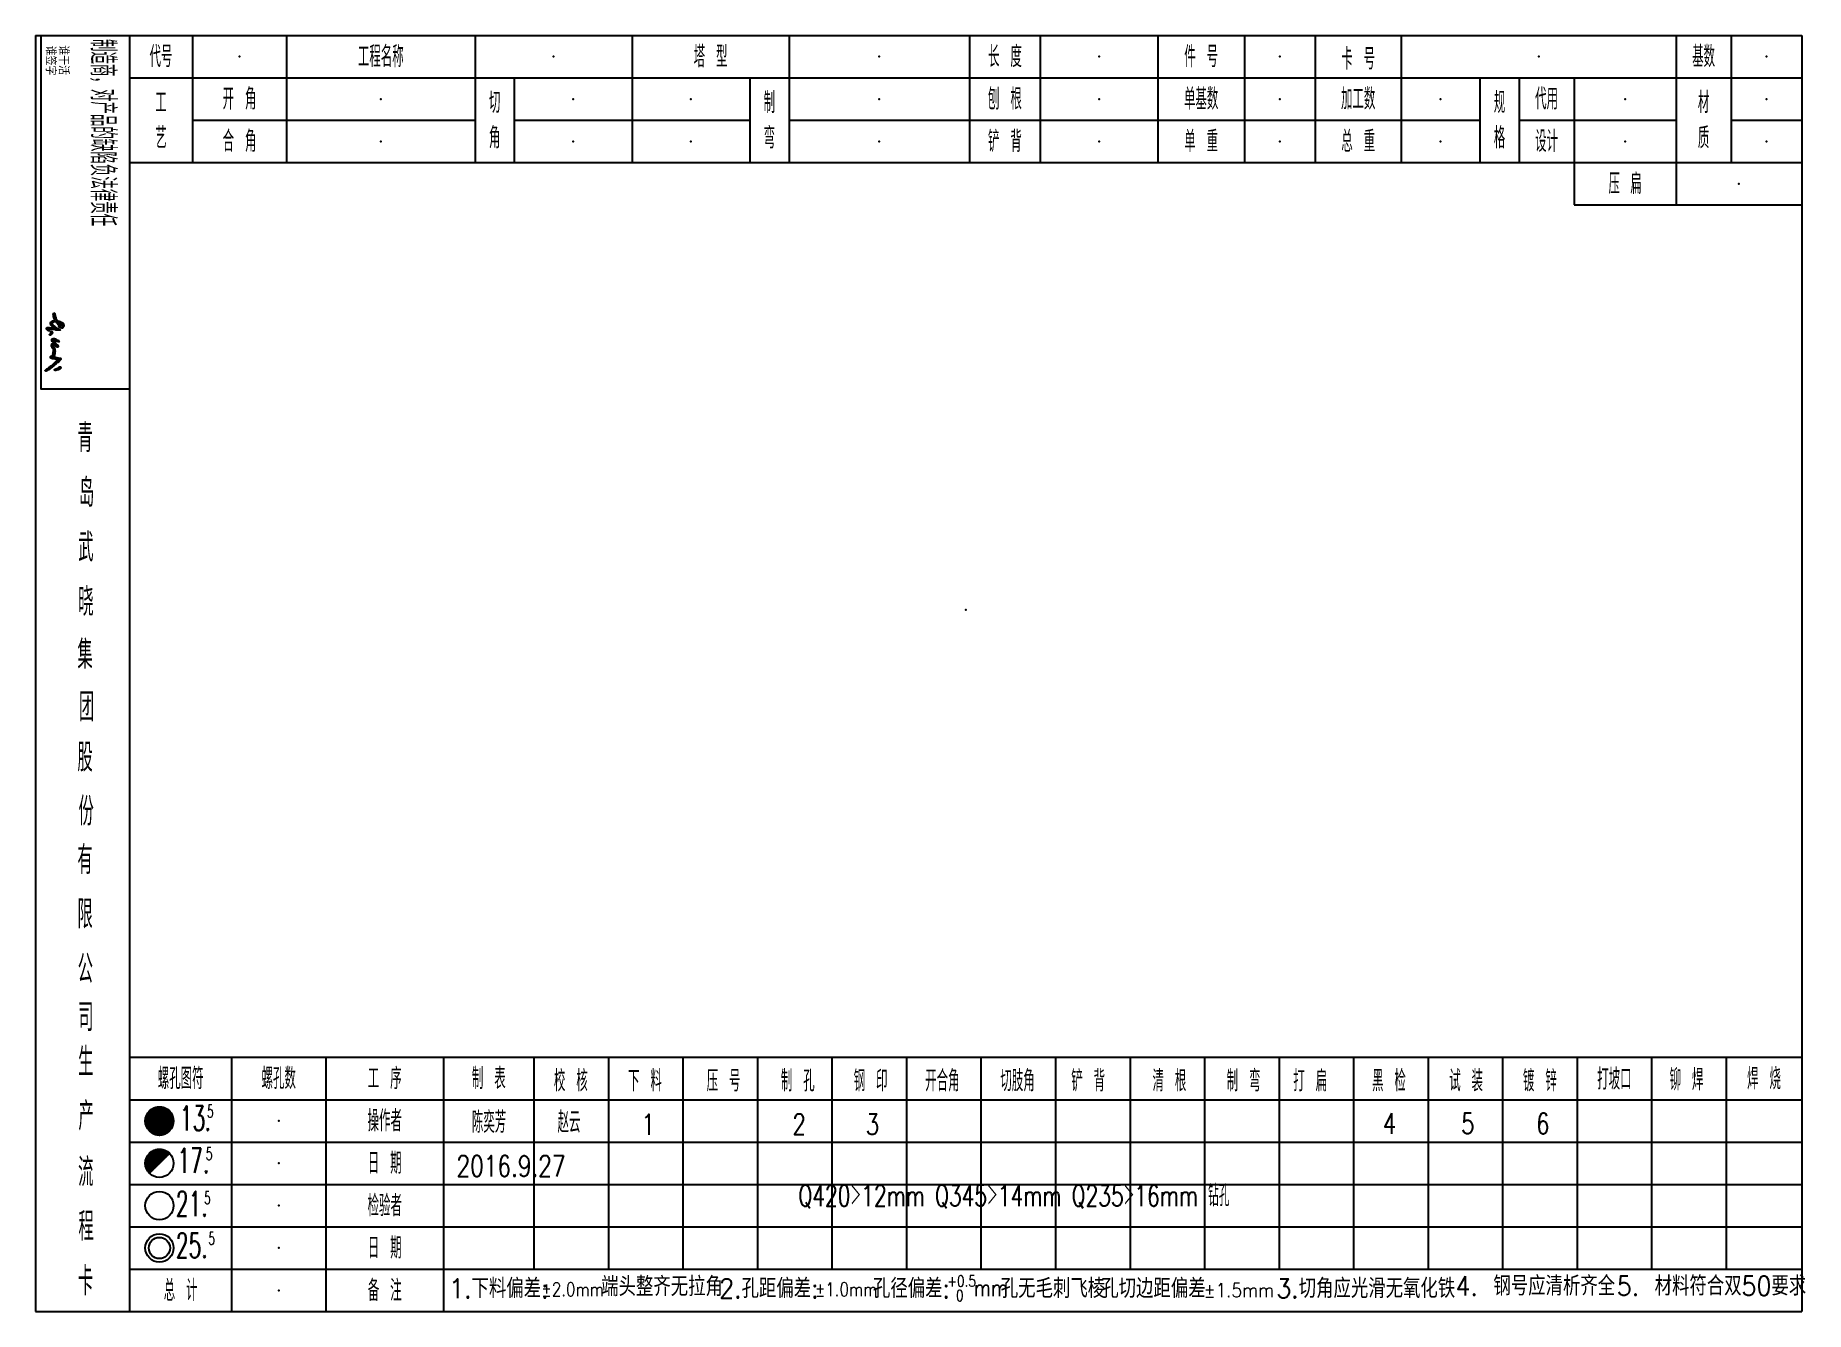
# Model space of a CAD drawing. Header units: millimetres. Extents: x 0 to 257, y 0 to 185.
import ezdxf

# ---------------------------------------------------------------- set-up
doc = ezdxf.new("R2010")
doc.units = ezdxf.units.MM
doc.header["$LTSCALE"] = 20
doc.layers.add('DIMLINE', color=1, linetype='Continuous')
doc.layers.add('OUTLINE', color=7, linetype='Continuous')
doc.styles.add('HZ', font='txt.shx', dxfattribs={"width": 0.7, "oblique": 12, "bigfont": 'hztxt.shx'})
doc.styles.get("Standard").update_dxf_attribs({"font": 'simplex', "width": 0.7, "bigfont": 'gbhzfs.shx'})
doc.styles.add('SYMBOL_TXT', font='txt.shx', dxfattribs={"width": 0.6})
doc.styles.add('TITLE_TEXT', font='simplex.shx', dxfattribs={"width": 0.75, "height": 3, "bigfont": 'gbhzfs.shx'})
doc.styles.add('TITLE_TXT', font='simplex.shx', dxfattribs={"width": 0.75, "height": 2.5, "bigfont": 'gbhzfs.shx'})
pattern_1 = [(315, (5535789.3633, 637604.76497), (0.224506403027, 0.224506403027), [])]

# ---------------------------------------------------------------- blocks, each defined once
blk = doc.blocks.new('1-')
h = blk.add_hatch()
h.set_pattern_fill('ANSI31', color=6, scale=0.1, angle=-90, style=0)
h.set_pattern_definition(pattern_1)
h.paths.add_polyline_path([(-105.28, 54.25), (-105.44, 54.36), (-105.57, 54.46), (-105.63, 54.52), (-105.76, 54.61), (-105.84, 54.69), (-105.95, 54.8), (-106.06, 54.9), (-106.09, 55.05), (-106.07, 55.2), (-105.95, 55.23), (-105.89, 55.25), (-105.85, 55.26), (-105.7, 55.27), (-105.6, 55.27), (-105.48, 55.28), (-105.32, 55.25), (-105.24, 55.15), (-105.14, 54.93), (-105.07, 54.82), (-104.94, 54.69), (-104.88, 54.68), (-104.9, 54.58), (-104.95, 54.42), (-104.92, 54.39), (-104.88, 54.38), (-104.73, 54.42), (-104.6, 54.31), (-104.47, 54.25), (-104.39, 54.21), (-104.33, 54.22), (-104.26, 54.32), (-104.17, 54.43), (-104.13, 54.51), (-104.09, 54.64), (-104.09, 54.74), (-104.12, 54.87), (-104.16, 54.93), (-104.21, 55.02), (-104.27, 55.1), (-104.38, 55.16), (-104.46, 55.22), (-104.63, 55.28), (-104.73, 55.36), (-104.85, 55.41), (-105, 55.43), (-105.11, 55.44), (-105.26, 55.49), (-105.31, 55.6), (-105.35, 55.72), (-105.36, 55.77), (-105.42, 55.87), (-105.44, 56.01), (-105.48, 56.17), (-105.53, 56.25), (-105.54, 56.36), (-105.58, 56.45), (-105.59, 56.65), (-105.67, 56.76), (-105.78, 56.8), (-105.82, 56.74), (-105.86, 56.64), (-105.88, 56.53), (-105.86, 56.45), (-105.86, 56.29), (-105.84, 56.14), (-105.79, 56.02), (-105.78, 55.96), (-105.73, 55.86), (-105.64, 55.76), (-105.64, 55.62), (-105.65, 55.52), (-105.77, 55.49), (-105.91, 55.49), (-105.99, 55.48), (-106.07, 55.43), (-106.2, 55.37), (-106.28, 55.26), (-106.34, 55.08), (-106.34, 54.94), (-106.31, 54.83), (-106.27, 54.74), (-106.06, 54.5), (-105.99, 54.44), (-105.83, 54.35), (-105.77, 54.25), (-106.04, 54.22), (-106.19, 54.26), (-106.33, 54.28), (-106.4, 54.29), (-106.54, 54.31), (-106.64, 54.33), (-106.74, 54.33), (-106.88, 54.31), (-106.95, 54.27), (-107.02, 54.17), (-107.02, 54.1), (-107.01, 54.05), (-106.92, 53.93), (-106.87, 53.88), (-106.78, 53.83), (-106.67, 53.79), (-106.62, 53.78), (-106.55, 53.79), (-106.54, 53.83), (-106.56, 53.88), (-106.65, 54.01), (-106.65, 54.08), (-106.55, 54.08), (-106.47, 54.08), (-106.31, 54.07), (-106.15, 54.03), (-106.06, 54.03), (-105.92, 54), (-105.78, 53.97), (-105.57, 53.93), (-105.49, 53.93), (-105.41, 53.89), (-105.32, 53.91), (-105.15, 53.89), (-104.99, 53.89), (-104.88, 53.88), (-104.71, 53.87), (-104.72, 53.93), (-104.82, 54.03), (-104.92, 54.09), (-105, 54.12), (-105.14, 54.19)])
h.paths.add_polyline_path([(-104.81, 55.13), (-104.81, 55.14), (-104.85, 55.11)], flags=16)
h = blk.add_hatch()
h.set_pattern_fill('ANSI31', color=6, scale=0.1, angle=-90, style=0)
h.set_pattern_definition(pattern_1)
h.paths.add_polyline_path([(-105.3, 52.03), (-105.2, 51.97), (-105.05, 51.89), (-104.96, 51.88), (-104.89, 51.89), (-104.92, 52.02), (-104.97, 52.09), (-105.03, 52.16), (-105.13, 52.21), (-105.3, 52.29), (-105.4, 52.34), (-105.47, 52.41), (-105.65, 52.45), (-105.77, 52.48), (-105.89, 52.49), (-106.04, 52.44), (-106.11, 52.33), (-106.14, 52.19), (-106.14, 52.08), (-106.08, 51.95), (-105.98, 51.89), (-105.89, 51.77), (-105.84, 51.73), (-105.78, 51.7), (-105.76, 51.61), (-105.83, 51.58), (-105.94, 51.56), (-106.09, 51.55), (-106.13, 51.47), (-106.17, 51.33), (-106.17, 51.21), (-106.15, 51.13), (-106.1, 51.04), (-106.05, 50.99), (-105.98, 50.85), (-105.86, 50.73), (-105.84, 50.49), (-105.84, 50.29), (-105.87, 50.16), (-105.91, 49.98), (-105.92, 49.87), (-105.91, 49.81), (-105.92, 49.74), (-105.93, 49.66), (-106.04, 49.57), (-106.1, 49.51), (-106.24, 49.5), (-106.31, 49.49), (-106.35, 49.41), (-106.36, 49.3), (-106.33, 49.24), (-106.27, 49.15), (-106.19, 49.14), (-106.08, 49.05), (-105.98, 49.04), (-105.74, 49.02), (-105.44, 48.91), (-105.31, 48.92), (-105.13, 48.92), (-105.01, 48.89), (-105.14, 48.74), (-105.26, 48.65), (-105.44, 48.5), (-105.57, 48.43), (-105.72, 48.3), (-105.89, 48.1), (-106.1, 47.92), (-106.27, 47.84), (-106.34, 47.76), (-106.44, 47.7), (-106.53, 47.62), (-106.62, 47.54), (-106.82, 47.4), (-106.96, 47.34), (-107.1, 47.24), (-107.16, 47.15), (-107.23, 47.02), (-107.24, 46.99), (-107.21, 46.97), (-107.15, 46.95), (-107.05, 46.94), (-106.96, 46.97), (-106.88, 47.01), (-106.77, 47.09), (-106.65, 47.16), (-106.51, 47.24), (-106.36, 47.37), (-106.23, 47.48), (-106.06, 47.61), (-105.92, 47.73), (-105.8, 47.83), (-105.73, 47.88), (-105.62, 47.99), (-105.53, 48.07), (-105.4, 48.18), (-105.24, 48.32), (-105.09, 48.41), (-104.95, 48.54), (-104.86, 48.66), (-104.74, 48.75), (-104.64, 48.83), (-104.56, 48.94), (-104.57, 49.03), (-104.66, 49.12), (-104.78, 49.12), (-104.89, 49.16), (-105.06, 49.21), (-105.24, 49.25), (-105.39, 49.26), (-105.47, 49.32), (-105.6, 49.34), (-105.82, 49.31), (-105.92, 49.4), (-105.87, 49.46), (-105.81, 49.5), (-105.73, 49.55), (-105.69, 49.63), (-105.65, 49.76), (-105.63, 49.91), (-105.61, 50.04), (-105.6, 50.18), (-105.55, 50.28), (-105.6, 50.43), (-105.58, 50.57), (-105.59, 50.66), (-105.68, 50.8), (-105.74, 50.96), (-105.82, 51.09), (-105.91, 51.24), (-105.81, 51.26), (-105.73, 51.25), (-105.64, 51.24), (-105.49, 51.15), (-105.39, 51.1), (-105.31, 51.04), (-105.23, 51.01), (-105.12, 51.01), (-105.05, 51.07), (-105.03, 51.1), (-105.03, 51.24), (-105.1, 51.29), (-105.18, 51.39), (-105.34, 51.5), (-105.47, 51.72), (-105.56, 51.8), (-105.7, 51.89), (-105.76, 52.01), (-105.84, 52.15), (-105.79, 52.19), (-105.73, 52.19), (-105.65, 52.18), (-105.53, 52.13), (-105.46, 52.09)])
h = blk.add_hatch()
h.set_pattern_fill('ANSI31', color=6, scale=0.05, angle=-90, style=0)
h.set_pattern_definition([(315, (5535789.3633, 637604.76497), (0.1122532015134, 0.1122532015134), [])])
h.paths.add_polyline_path([(-106.13, 53.23), (-106.09, 53.27), (-106.04, 53.3), (-106.02, 53.4), (-106.03, 53.47), (-106.04, 53.55), (-106.06, 53.62), (-106.09, 53.66), (-106.14, 53.7), (-106.19, 53.71), (-106.24, 53.69), (-106.25, 53.67), (-106.27, 53.63), (-106.32, 53.58), (-106.3, 53.52), (-106.3, 53.4), (-106.3, 53.39), (-106.3, 53.38), (-106.31, 53.35), (-106.34, 53.31), (-106.37, 53.26), (-106.42, 53.2), (-106.5, 53.14), (-106.49, 53.08), (-106.45, 53.07), (-106.4, 53.06), (-106.34, 53.06), (-106.29, 53.06), (-106.26, 53.07), (-106.18, 53.14), (-106.15, 53.19)])
h = blk.add_hatch()
h.set_pattern_fill('ANSI31', color=6, scale=0.1, angle=-90, style=0)
h.set_pattern_definition(pattern_1)
h.paths.add_polyline_path([(-104.89, 47.2), (-104.78, 47.28), (-104.65, 47.39), (-104.59, 47.45), (-104.57, 47.49), (-104.58, 47.53), (-104.64, 47.66), (-104.7, 47.67), (-104.79, 47.66), (-104.82, 47.64), (-104.92, 47.61), (-104.93, 47.6), (-105.04, 47.51), (-105.09, 47.47), (-105.11, 47.46), (-105.13, 47.41), (-105.22, 47.4), (-105.27, 47.37), (-105.29, 47.32), (-105.36, 47.32), (-105.51, 47.32), (-105.51, 47.32), (-105.57, 47.28), (-105.64, 47.24), (-105.68, 47.21), (-105.67, 47.15), (-105.67, 47.14), (-105.54, 47.07), (-105.48, 47.05), (-105.43, 47.06), (-105.32, 47.11), (-105.1, 47.14), (-104.99, 47.18)])
at = {"color": 0}
blk.add_lwpolyline([(-92.93, 103.86), (-92.93, 43.86), (-107.92, 43.86), (-107.92, 103.86)], close=True, dxfattribs=at)
at = {"color": 6}
for points in [[(-105.77, 56.8), (-105.67, 56.76), (-105.59, 56.65), (-105.58, 56.53), (-105.57, 56.43), (-105.54, 56.36), (-105.53, 56.25), (-105.48, 56.17), (-105.44, 56.01), (-105.42, 55.87), (-105.36, 55.77), (-105.35, 55.72), (-105.31, 55.6), (-105.26, 55.49), (-105.11, 55.44), (-105, 55.43), (-104.85, 55.41), (-104.73, 55.36), (-104.63, 55.28), (-104.46, 55.22), (-104.38, 55.16), (-104.27, 55.1), (-104.21, 55.02), (-104.16, 54.93), (-104.12, 54.87), (-104.09, 54.74), (-104.09, 54.64), (-104.13, 54.51), (-104.17, 54.43), (-104.26, 54.32), (-104.33, 54.22), (-104.39, 54.21), (-104.47, 54.25), (-104.6, 54.31), (-104.68, 54.38), (-104.78, 54.41), (-104.88, 54.38), (-104.92, 54.39), (-104.95, 54.42), (-104.9, 54.58), (-104.88, 54.68), (-104.94, 54.69), (-105.07, 54.82), (-105.14, 54.93), (-105.24, 55.15), (-105.32, 55.25), (-105.48, 55.28), (-105.6, 55.27), (-105.7, 55.27), (-105.77, 55.26), (-105.85, 55.26), (-105.89, 55.25), (-105.95, 55.23), (-106.01, 55.22), (-106.05, 55.19), (-106.07, 55.16), (-106.08, 55.09), (-106.08, 55.02), (-106.07, 54.95), (-106.03, 54.87), (-105.95, 54.8), (-105.84, 54.69), (-105.76, 54.61), (-105.63, 54.52), (-105.57, 54.46), (-105.5, 54.41), (-105.39, 54.33), (-105.28, 54.25), (-105.14, 54.19), (-105, 54.12), (-104.92, 54.09), (-104.82, 54.03), (-104.77, 53.98), (-104.72, 53.94), (-104.71, 53.87), (-104.88, 53.88), (-104.99, 53.89), (-105.15, 53.89), (-105.32, 53.91), (-105.41, 53.89), (-105.49, 53.93), (-105.57, 53.93), (-105.78, 53.97), (-105.92, 54), (-106.06, 54.03), (-106.15, 54.03), (-106.3, 54.07), (-106.38, 54.08), (-106.47, 54.08), (-106.55, 54.08), (-106.63, 54.08), (-106.65, 54.08), (-106.65, 54.01), (-106.62, 53.96), (-106.56, 53.88), (-106.54, 53.83), (-106.55, 53.79), (-106.62, 53.78), (-106.67, 53.79), (-106.71, 53.8), (-106.78, 53.83), (-106.87, 53.88), (-106.92, 53.93), (-106.97, 53.99), (-107.01, 54.03), (-107.02, 54.1), (-107.02, 54.17), (-106.95, 54.27), (-106.88, 54.31), (-106.74, 54.33), (-106.64, 54.33), (-106.54, 54.31), (-106.4, 54.29), (-106.33, 54.28), (-106.19, 54.26), (-106.11, 54.24), (-105.97, 54.23), (-105.83, 54.25), (-105.77, 54.26), (-105.83, 54.35), (-105.99, 54.44), (-106.06, 54.5), (-106.27, 54.74), (-106.31, 54.83), (-106.34, 54.94), (-106.34, 55.08), (-106.28, 55.26), (-106.2, 55.37), (-106.07, 55.43), (-105.99, 55.48), (-105.91, 55.49), (-105.77, 55.49), (-105.65, 55.52), (-105.64, 55.62), (-105.64, 55.69), (-105.69, 55.81), (-105.73, 55.86), (-105.78, 55.96), (-105.79, 56.02), (-105.84, 56.14), (-105.86, 56.29), (-105.86, 56.45), (-105.88, 56.53), (-105.86, 56.64), (-105.82, 56.74), (-105.77, 56.8)], [(-105.26, 52.27), (-105.13, 52.21), (-105.03, 52.16), (-104.97, 52.09), (-104.92, 52.02), (-104.89, 51.89), (-104.96, 51.88), (-105.05, 51.89), (-105.2, 51.97), (-105.3, 52.03), (-105.46, 52.09), (-105.53, 52.13), (-105.65, 52.18), (-105.73, 52.19), (-105.79, 52.19), (-105.83, 52.16), (-105.81, 52.09), (-105.76, 52.01), (-105.7, 51.89), (-105.56, 51.8), (-105.47, 51.72), (-105.37, 51.56), (-105.28, 51.46), (-105.18, 51.39), (-105.1, 51.29), (-105.03, 51.24), (-105.03, 51.1), (-105.05, 51.07), (-105.12, 51.01), (-105.23, 51.01), (-105.31, 51.04), (-105.39, 51.1), (-105.49, 51.15), (-105.64, 51.24), (-105.73, 51.25), (-105.81, 51.26), (-105.86, 51.25), (-105.89, 51.2), (-105.82, 51.09), (-105.74, 50.96), (-105.68, 50.8), (-105.59, 50.66), (-105.58, 50.57), (-105.6, 50.43), (-105.55, 50.28), (-105.6, 50.18), (-105.61, 50.04), (-105.63, 49.91), (-105.65, 49.76), (-105.69, 49.63), (-105.73, 49.55), (-105.81, 49.5), (-105.87, 49.46), (-105.89, 49.44), (-105.9, 49.38), (-105.83, 49.31), (-105.77, 49.32), (-105.6, 49.34), (-105.47, 49.32), (-105.39, 49.26), (-105.24, 49.25), (-105.06, 49.21), (-104.89, 49.16), (-104.78, 49.12), (-104.66, 49.12), (-104.57, 49.03), (-104.56, 48.94), (-104.64, 48.83), (-104.74, 48.75), (-104.86, 48.66), (-104.95, 48.54), (-105.09, 48.41), (-105.24, 48.32), (-105.4, 48.18), (-105.53, 48.07), (-105.62, 47.99), (-105.73, 47.88), (-105.8, 47.83), (-105.92, 47.73), (-106.06, 47.61), (-106.23, 47.48), (-106.36, 47.37), (-106.51, 47.24), (-106.65, 47.16), (-106.77, 47.09), (-106.88, 47.01), (-106.96, 46.97), (-107.05, 46.94), (-107.15, 46.95), (-107.21, 46.97), (-107.24, 46.99), (-107.23, 47.02), (-107.16, 47.15), (-107.1, 47.24), (-106.96, 47.34), (-106.82, 47.4), (-106.62, 47.54), (-106.53, 47.62), (-106.44, 47.7), (-106.34, 47.76), (-106.27, 47.84), (-106.1, 47.92), (-105.89, 48.1), (-105.72, 48.3), (-105.57, 48.43), (-105.44, 48.5), (-105.26, 48.65), (-105.14, 48.74), (-105.06, 48.84), (-105.04, 48.89), (-105.07, 48.9), (-105.11, 48.9), (-105.17, 48.92), (-105.31, 48.92), (-105.44, 48.91), (-105.67, 49), (-105.81, 49.03), (-105.98, 49.04), (-106.08, 49.05), (-106.19, 49.14), (-106.27, 49.15), (-106.33, 49.24), (-106.36, 49.3), (-106.35, 49.41), (-106.31, 49.49), (-106.24, 49.5), (-106.1, 49.51), (-106.04, 49.57), (-105.93, 49.66), (-105.92, 49.74), (-105.91, 49.81), (-105.92, 49.87), (-105.91, 49.98), (-105.87, 50.16), (-105.84, 50.29), (-105.84, 50.49), (-105.86, 50.67), (-105.89, 50.76), (-105.98, 50.85), (-106.05, 50.99), (-106.1, 51.04), (-106.15, 51.13), (-106.17, 51.21), (-106.17, 51.33), (-106.13, 51.47), (-106.09, 51.55), (-105.94, 51.56), (-105.83, 51.58), (-105.76, 51.61), (-105.78, 51.7), (-105.84, 51.73), (-105.89, 51.77), (-105.98, 51.89), (-106.08, 51.95), (-106.14, 52.08), (-106.14, 52.19), (-106.11, 52.33), (-106.04, 52.44), (-105.89, 52.49), (-105.77, 52.48), (-105.65, 52.45), (-105.47, 52.41), (-105.4, 52.34), (-105.33, 52.3), (-105.26, 52.27)], [(-106.3, 53.4), (-106.3, 53.52), (-106.32, 53.58), (-106.27, 53.63), (-106.25, 53.67), (-106.24, 53.69), (-106.19, 53.71), (-106.14, 53.7), (-106.09, 53.66), (-106.06, 53.62), (-106.04, 53.55), (-106.03, 53.47), (-106.02, 53.4), (-106.04, 53.3), (-106.09, 53.27), (-106.13, 53.23), (-106.15, 53.19), (-106.18, 53.14), (-106.26, 53.07), (-106.29, 53.06), (-106.34, 53.06), (-106.4, 53.06), (-106.45, 53.07), (-106.49, 53.08), (-106.5, 53.14), (-106.42, 53.2), (-106.37, 53.26), (-106.34, 53.31), (-106.31, 53.35), (-106.3, 53.38), (-106.3, 53.39), (-106.3, 53.4)], [(-105.6, 51.63), (-105.6, 51.53)], [(-105.52, 47.32), (-105.47, 47.33), (-105.43, 47.32), (-105.36, 47.32), (-105.33, 47.32), (-105.28, 47.34), (-105.27, 47.37), (-105.22, 47.4), (-105.17, 47.4), (-105.12, 47.43), (-105.11, 47.46), (-105.09, 47.47), (-105.04, 47.51), (-104.99, 47.55), (-104.97, 47.58), (-104.92, 47.61), (-104.82, 47.64), (-104.79, 47.66), (-104.7, 47.67), (-104.64, 47.66), (-104.62, 47.61), (-104.58, 47.53), (-104.57, 47.49), (-104.59, 47.45), (-104.65, 47.39), (-104.78, 47.28), (-104.89, 47.2), (-104.99, 47.18), (-105.1, 47.14), (-105.24, 47.12), (-105.37, 47.09), (-105.43, 47.06), (-105.48, 47.05), (-105.54, 47.07), (-105.6, 47.1), (-105.65, 47.12), (-105.67, 47.15), (-105.68, 47.21), (-105.64, 47.24), (-105.57, 47.28), (-105.54, 47.3), (-105.53, 47.32)]]:
    blk.add_lwpolyline(points, dxfattribs=at)
blk.add_lwpolyline([(-104.81, 55.14), (-104.72, 55.1), (-104.61, 55.06), (-104.52, 54.99), (-104.44, 54.91), (-104.39, 54.85), (-104.35, 54.74), (-104.34, 54.65), (-104.36, 54.59), (-104.4, 54.59), (-104.46, 54.59), (-104.54, 54.62), (-104.59, 54.65), (-104.66, 54.73), (-104.72, 54.79), (-104.8, 54.91), (-104.85, 54.98), (-104.89, 55.05), (-104.89, 55.06), (-104.87, 55.1), (-104.85, 55.11), (-104.81, 55.13)], close=True, dxfattribs=at)
for s, height, width, p in [('谁签字', 1.5, 1.5, (-107.14, 102.12)), ('谁干活', 1.5, 1.5, (-104.94, 102.2)), ('制造商，对产品的缺陷负法律责任', 4.2, 0.7, (-99.55, 103.25))]:
    blk.add_text(s, height=height, rotation=270, dxfattribs=dict(at, width=width)).set_placement(p)

msp = doc.modelspace()

# ---------------------------------------------------------------- hatches: boundary and pattern name
h = msp.add_hatch()
h.set_pattern_fill('LINE', color=256, scale=0.1024, style=0)
h.set_pattern_definition([(0, (17.976889, 27.648), (0, 0.0128), [])])
edge = h.paths.add_edge_path()
edge.add_ellipse((17.98, 27.65), major_axis=(1.45, 1.45), ratio=1, start_angle=135, end_angle=315)
edge.add_ellipse((17.98, 27.65), major_axis=(1.45, 1.45), ratio=1, start_angle=315, end_angle=495)
h = msp.add_hatch()
h.set_pattern_fill('LINE', color=256, scale=0.1024, style=0)
h.set_pattern_definition([(0, (17.976889, 21.504), (0, 0.0128), [])])
edge = h.paths.add_edge_path()
edge.add_ellipse((17.98, 21.5), major_axis=(1.45, 1.45), ratio=1, start_angle=0, end_angle=135)
edge.add_ellipse((17.98, 21.5), major_axis=(-1.45, 1.45), ratio=1, start_angle=45, end_angle=90)
edge.add_line((16.53, 20.06), (19.43, 22.95))

# ---------------------------------------------------------------- linework, layer by layer
for p, q in [((0, 185), (256, 185)), ((0, 185), (0, 0)), ((13.65, 185), (13.65, 0)), ((22.76, 185), (22.76, 166.57)), ((36.41, 185), (36.41, 166.57)), ((63.72, 185), (63.72, 166.57)), ((86.47, 185), (86.47, 166.57)), ((109.23, 185), (109.23, 166.57)), ((135.4, 185), (135.4, 166.57)), ((145.64, 185), (145.64, 166.57)), ((162.7, 185), (162.7, 166.57)), ((175.22, 185), (175.22, 166.57)), ((185.46, 185), (185.46, 166.57)), ((197.97, 185), (197.97, 166.57)), ((237.8, 185), (237.8, 160.42)), ((245.76, 185), (245.76, 166.57)), ((256, 185), (256, 0)), ((13.65, 178.86), (256, 178.86)), ((69.4, 178.86), (69.4, 166.57)), ((103.54, 178.86), (103.54, 166.57)), ((209.35, 178.86), (209.35, 166.57)), ((215.04, 178.86), (215.04, 166.57)), ((223, 178.86), (223, 160.42)), ((22.76, 172.71), (63.72, 172.71)), ((69.4, 172.71), (103.54, 172.71)), ((109.23, 172.71), (209.35, 172.71)), ((215.04, 172.71), (237.8, 172.71)), ((245.76, 172.71), (256, 172.71)), ((13.65, 166.57), (256, 166.57)), ((13.65, 36.86), (256, 36.86)), ((13.65, 36.86), (256, 36.86)), ((13.65, 36.86), (13.65, 0)), ((28.44, 36.86), (28.44, 0)), ((42.1, 36.86), (42.1, 0)), ((59.16, 36.86), (59.16, 0)), ((72.25, 36.86), (72.25, 6.14)), ((83.05, 36.86), (83.05, 6.14)), ((93.85, 36.86), (93.85, 6.14)), ((104.65, 36.86), (104.65, 6.14)), ((115.45, 36.86), (115.45, 6.14)), ((126.25, 36.86), (126.25, 6.14)), ((137.05, 36.86), (137.05, 6.14)), ((147.85, 36.86), (147.85, 6.14)), ((158.65, 36.86), (158.65, 6.14)), ((169.45, 36.86), (169.45, 6.14)), ((180.25, 36.86), (180.25, 6.14)), ((191.05, 36.86), (191.05, 6.14)), ((201.85, 36.86), (201.85, 6.14)), ((203.09, 36.86), (203.09, 36.87)), ((203.09, 36.87), (203.09, 36.86)), ((203.09, 36.86), (256, 36.86)), ((203.09, 36.86), (256, 36.86)), ((212.65, 36.86), (212.65, 6.14)), ((216.18, 36.87), (216.18, 36.86)), ((229.26, 36.87), (229.26, 36.86)), ((234.25, 36.86), (234.25, 6.14)), ((242.35, 36.87), (242.35, 36.86)), ((245.05, 36.86), (245.05, 6.14)), ((256, 36.86), (256, 0)), ((256, 36.86), (256, 0)), ((13.65, 30.72), (256, 30.72)), ((13.65, 24.58), (256, 24.58)), ((13.65, 18.43), (256, 18.43)), ((13.65, 12.29), (256, 12.29)), ((13.65, 6.14), (256, 6.14)), ((0, 0), (256, 0)), ((13.65, 0), (256, 0))]:
    msp.add_line(p, q)
for centre, radius in [((17.98, 27.65), 2.05), ((17.98, 21.5), 2.05), ((17.98, 15.36), 2.05), ((17.98, 9.22), 2.05), ((17.98, 9.22), 1.54)]:
    msp.add_circle(centre, radius)
at = {"layer": 'OUTLINE'}
for p, q in [((223, 160.42), (256, 160.42)), ((223.45, 36.86), (223.45, 6.14))]:
    msp.add_line(p, q, dxfattribs=at)
for p in [(29.58, 181.93), (75.09, 181.93), (122.31, 181.93), (154.17, 181.93), (180.34, 181.93), (217.88, 181.93), (250.88, 181.93), (50.06, 175.78), (77.94, 175.78), (95, 175.78), (122.31, 175.78), (154.17, 175.78), (180.34, 175.78), (203.66, 175.78), (230.4, 175.78), (250.88, 175.78), (50.06, 169.64), (77.94, 169.64), (95, 169.64), (122.31, 169.64), (154.17, 169.64), (180.34, 169.64), (203.66, 169.64), (230.4, 169.64), (250.88, 169.64), (246.9, 163.5), (134.83, 101.72), (35.27, 27.65), (65.99, 27.65), (35.27, 21.5), (35.27, 15.36), (35.27, 9.22), (35.27, 3.07)]:
    msp.add_point(p, dxfattribs=at)

# ---------------------------------------------------------------- block references
at = {"layer": 'DIMLINE', "xscale": 0.8550000000000182, "yscale": 0.8550000000000182, "zscale": 0.855}
msp.add_blockref('1-', (93.11, 96.2), dxfattribs=at)

# ---------------------------------------------------------------- texts
for s, height, style, width, p in [('青', 4.1, 'TITLE_TEXT', 0.75, (6.11, 124.6)), ('岛', 4.1, 'TITLE_TEXT', 0.75, (6.32, 116.65)), ('武', 4.1, 'TITLE_TEXT', 0.75, (6.21, 108.74)), ('晓', 4.1, 'TITLE_TEXT', 0.75, (6.22, 100.84)), ('集', 4.1, 'TITLE_TEXT', 0.75, (6.09, 93.19)), ('团', 4.1, 'TITLE_TEXT', 0.75, (6.32, 85.59)), ('股', 4.1, 'TITLE_TEXT', 0.75, (6.09, 78.29)), ('份', 4.1, 'TITLE_TEXT', 0.75, (6.25, 70.47)), ('有', 4.1, 'TITLE_TEXT', 0.75, (6.09, 63.43)), ('限', 4.1, 'TITLE_TEXT', 0.75, (6.09, 55.57)), ('公', 4.1, 'TITLE_TEXT', 0.75, (6.13, 47.62)), ('司', 4.1, 'TITLE_TEXT', 0.75, (6.19, 40.62)), ('生', 4.1, 'TITLE_TEXT', 0.75, (6.19, 34.15)), ('产', 4.1, 'TITLE_TEXT', 0.75, (6.24, 26.28)), ('13', 3.584, 'SYMBOL_TXT', 0.6, (20.93, 26.23)), ('5', 1.84, 'SYMBOL_TXT', 0.6, (24.88, 28.12)), ('1', 3, 'TITLE_TEXT', 0.75, (87.87, 25.64)), ('2', 3, 'TITLE_TEXT', 0.75, (109.71, 25.68)), ('3', 3, 'TITLE_TEXT', 0.75, (120.35, 25.65)), ('4', 3, 'TITLE_TEXT', 0.75, (195.31, 25.78)), ('5', 3, 'TITLE_TEXT', 0.75, (206.64, 25.76)), ('6', 3, 'TITLE_TEXT', 0.75, (217.51, 25.76)), ('.', 3.58, 'SYMBOL_TXT', 0.6, (24.51, 26.23)), ('17.', 3.584, 'SYMBOL_TXT', 0.6, (20.59, 20.1)), ('5', 1.84, 'SYMBOL_TXT', 0.6, (24.7, 21.97)), ('流', 4.1, 'TITLE_TEXT', 0.75, (6.19, 18.15)), ('21.', 3.584, 'SYMBOL_TXT', 0.6, (20.35, 13.83)), ('5', 1.84, 'SYMBOL_TXT', 0.6, (24.45, 15.57)), ('程', 4.1, 'TITLE_TEXT', 0.75, (6.24, 10.29)), ('25.', 3.584, 'SYMBOL_TXT', 0.6, (20.35, 7.81)), ('5', 1.84, 'SYMBOL_TXT', 0.6, (25.07, 9.68)), ('卡', 4.1, 'TITLE_TEXT', 0.75, (6.16, 2.38))]:
    msp.add_text(s, height=height, dxfattribs=dict(style=style, width=width)).set_placement(p)
at = {"color": 0, "lineweight": 40, "style": 'HZ'}
for s, height, width, p in [('端头整齐无拉角', 2.8, 0.9, (82, 2.24)), ('+0.5', 1.6, 0.8, (132.15, 3.63)), ('4. 钢号应清析齐全', 2.8, 0.9, (205.83, 2.33)), ('5. 材料符合双50要求', 2.8, 0.9, (229.2, 2.33)), ('1.下料偏差:', 2.8, 0.9, (59.97, 1.97)), ('%%P2.0mm', 2, 0.8, (73.34, 2.23)), ('2.孔距偏差:', 2.8, 0.9, (99.11, 1.97)), ('%%P1.0mm', 2, 0.8, (112.97, 2.23)), ('孔径偏差:', 2.8, 0.9, (121.39, 1.97)), ('0', 1.6, 0.8, (133.42, 1.53)), ('mm', 2.4, 0.8, (136.02, 2.23)), ('孔无毛刺飞棱', 2.8, 0.9, (139.92, 1.97)), ('孔切边距偏差', 2.8, 0.9, (154.48, 1.97)), ('%%p1.5mm', 2, 0.9, (169.34, 2.11)), ('3.切角应光滑无氧化铁', 2.8, 0.9, (179.86, 1.97))]:
    msp.add_text(s, height=height, dxfattribs=dict(at, width=width)).set_placement(p)
at = {"attachment_point": 5, "style": 'TITLE_TEXT'}
for s, insert, char_height, width in [('代号', (18.2, 181.93), 3.072, 9.1022), ('工程名称', (50.06, 181.93), 3.072, 27.3067), ('塔 型', (97.85, 181.93), 3.072, 22.7556), ('长 度', (140.52, 181.93), 3.072, 10.24), ('件 号', (168.96, 181.93), 3.072, 12.5156), ('卡 号', (191.72, 181.59), 3.072, 12.5156), ('基数', (241.78, 181.93), 3.072, 7.9644), ('开 角', (29.58, 175.78), 3.072, 13.6533), ('制\\P弯', (106.38, 172.71), 3.07, 5.6889), ('刨 根', (140.52, 175.78), 3.072, 10.24), ('单基数', (168.96, 175.78), 3.072, 12.5156), ('加工数', (191.72, 175.78), 3.072, 12.5156), ('规\\P格', (212.2, 172.71), 3.07, 5.6889), ('代用', (219.02, 175.78), 3.072, 7.9644), ('材\\P质', (241.78, 172.71), 3.07, 7.9644), ('工\\P艺', (18.2, 172.71), 3.07, 9.1022), ('切\\P角', (66.56, 172.71), 3.07, 5.6889), ('铲 背', (140.52, 169.64), 3.072, 10.24), ('单 重', (168.96, 169.64), 3.072, 12.5156), ('总 重', (191.72, 169.64), 3.072, 12.5156), ('设计', (219.02, 169.64), 3.072, 7.9644), ('工 序', (50.63, 33.79), 3.072, 17.0667), ('制 表', (65.71, 33.79), 3.072, 13.0844), ('钢 印', (121.05, 33.45), 3.072, 13.0844), ('打 扁', (184.76, 33.45), 3.072, 13.0844), ('黑 检', (196.18, 33.45), 3.072, 13.0844), ('操作者', (50.63, 27.65), 3.072, 17.0667), ('陈奕芳', (65.75, 27.45), 3.072, 13.0844), ('赵云', (77.34, 27.45), 3.072, 13.0844), ('日 期', (50.63, 21.5), 3.072, 17.0667), ('2016.9.27', (68.93, 21.11), 3.072, 13.0844), ('检验者', (50.63, 15.36), 3.072, 17.0667), ('日 期', (50.63, 9.22), 3.072, 17.0667), ('总 计', (21.05, 3.07), 3.072, 14.7911), ('备 注', (50.63, 3.07), 3.072, 17.0667)]:
    msp.add_mtext(s, dxfattribs=dict(at, insert=insert, char_height=char_height, width=width))
at = {"insert": (141.82, 16.67), "char_height": 3.072, "width": 91.7806, "attachment_point": 5}
msp.add_mtext('Q420＞12mm Q345＞14mm Q235＞16mm 钻孔', dxfattribs=at)
at = {"layer": 'OUTLINE', "attachment_point": 5, "style": 'TITLE_TXT'}
for s, insert, char_height, width in [('合 角', (29.58, 169.64), 3.072, 13.6533), ('压 扁', (230.4, 163.5), 3, 14.7911), ('螺孔图符', (21.05, 33.79), 3.072, 14.7911), ('螺孔数', (35.27, 33.79), 3.072, 13.6533), ('校 核', (77.6, 33.45), 3.072, 10.8089), ('下 料', (88.35, 33.45), 3.072, 10.8089), ('压 号', (99.75, 33.45), 3.072, 10.8089), ('制 孔', (110.49, 33.45), 3.072, 10.8089), ('开合角', (131.45, 33.45), 3.072, 10.8089), ('切肢角', (142.35, 33.45), 3.072, 10.8089), ('铲 背', (152.58, 33.45), 3.072, 10.8089), ('清 根', (164.36, 33.45), 3.072, 10.8089), ('制 弯', (175.11, 33.45), 3.072, 10.8089), ('试 装', (207.36, 33.45), 3.072, 10.8089), ('镀 锌', (218.05, 33.45), 3.072, 10.8089), ('打坡口', (228.85, 33.7), 3.072, 10.8089), ('铆 焊', (239.3, 33.62), 3.072, 10.8089), ('焊 烧', (250.53, 33.74), 3.072, 10.8089)]:
    msp.add_mtext(s, dxfattribs=dict(at, insert=insert, char_height=char_height, width=width))

doc.saveas('drawing.dxf')
